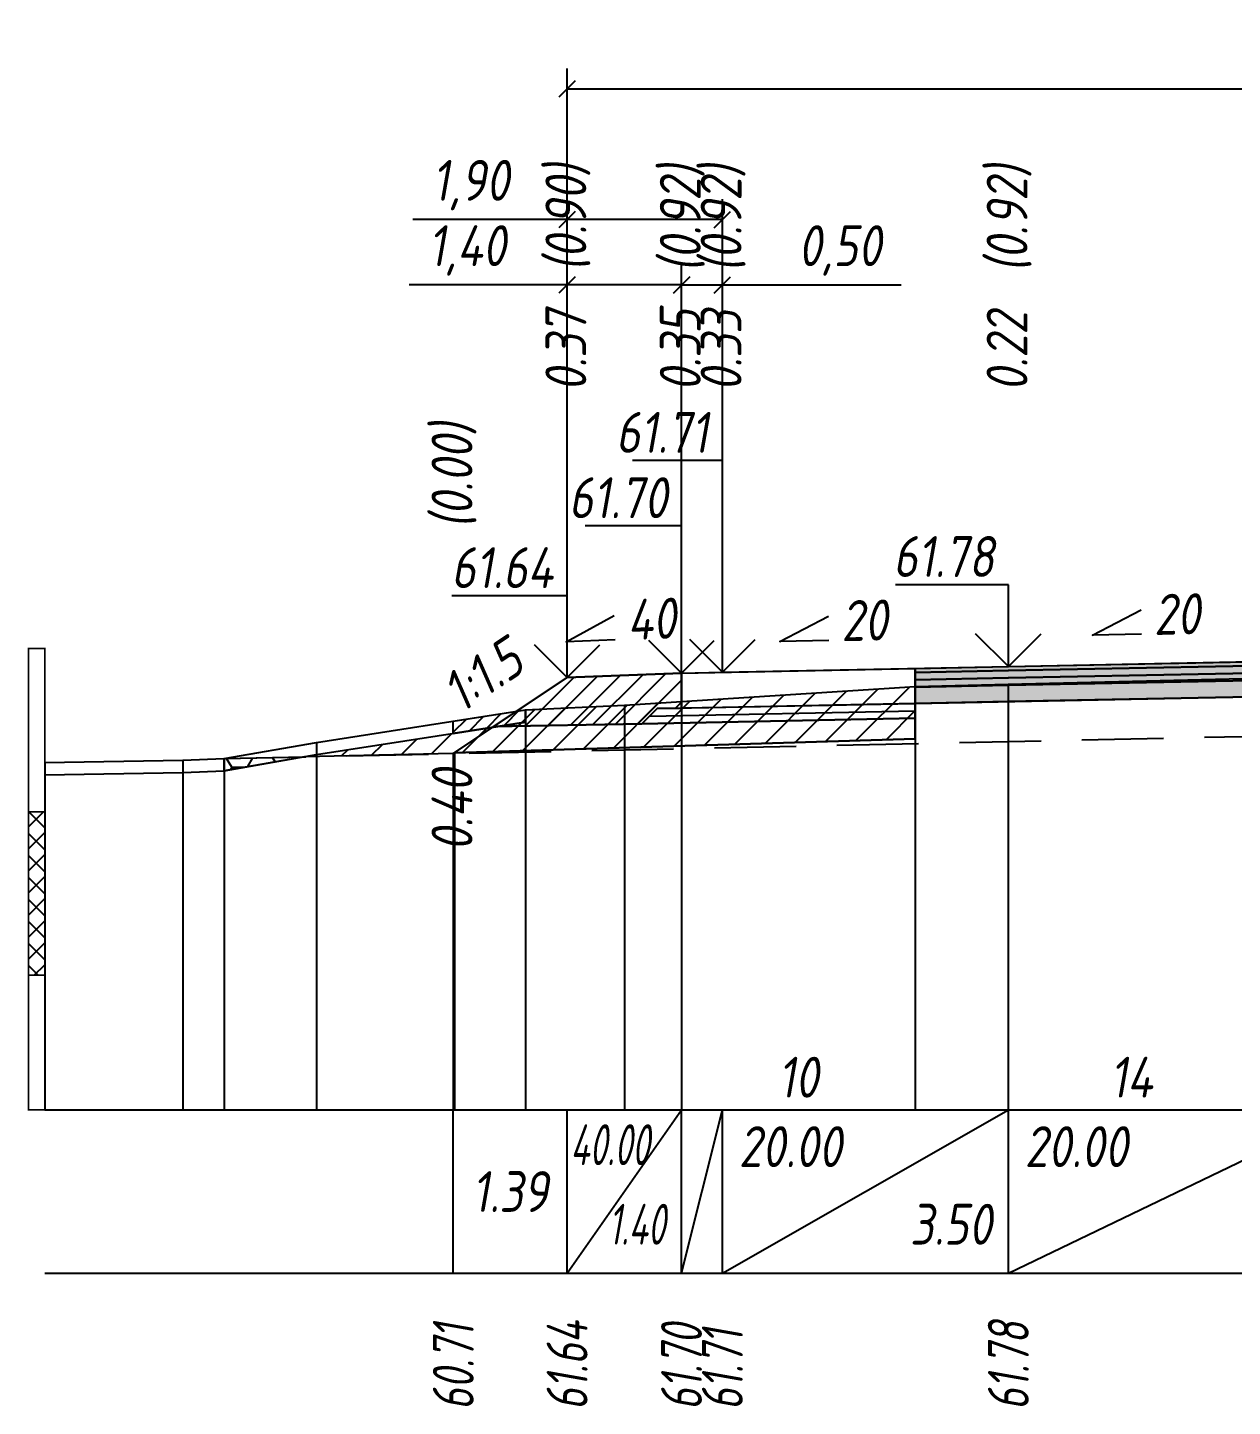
# Model space of a CAD drawing. Extents: x -717 to 1451, y -133302 to 233.
# Drawn here: x 78.9 to 152.7, y -50019.2 to -49934.8 of the extents above; entities that cross this region are included whole.
import ezdxf
from ezdxf.enums import TextEntityAlignment as Align

# ---------------------------------------------------------------- set-up
doc = ezdxf.new("R2010")
doc.units = 0
doc.linetypes.add('штриховая', pattern=[0.75, 0.5, -0.25])
for name, color, linetype in [('Интерполированный поперечник', 2, 'Continuous'), ('Код_514', 1, 'Continuous'), ('Контур_0', 7, 'Continuous'), ('Контур_2521', 7, 'Continuous'), ('Контур_2564', 7, 'Continuous'), ('Контур_2660', 7, 'Continuous'), ('Контур_2665', 7, 'Continuous'), ('Контур_400', 7, 'Continuous'), ('Контур_508', 7, 'Continuous'), ('Контур_512', 7, 'Continuous'), ('Контур_513', 7, 'Continuous'), ('Контур_818', 7, 'Continuous'), ('Красный поперечник', 1, 'Continuous'), ('Линейка абсолютных высот', 7, 'Continuous'), ('Объём_2501', 7, 'Continuous'), ('Объём_2564', 7, 'Continuous'), ('Объём_2650', 7, 'Continuous'), ('Объём_2660', 7, 'Continuous'), ('Объём_2661', 7, 'Continuous'), ('Объём_2665', 7, 'Continuous'), ('Объём_2666', 7, 'Continuous'), ('Объём_2667', 7, 'Continuous'), ('Объём_2668', 7, 'Continuous'), ('Объём_2669', 7, 'Continuous'), ('Объём_2675', 7, 'Continuous'), ('Объём_2753', 7, 'Continuous'), ('Откосы', 7, 'Continuous'), ('Отметки покрытия', 7, 'Continuous'), ('Рабочие отметки', 7, 'Continuous'), ('Рабочие отметки доп.', 7, 'Continuous'), ('Слои выравнивания', 7, 'Continuous'), ('Таблица', 7, 'Continuous'), ('Уклоны проезжей части', 7, 'Continuous'), ('Черный поперечник', 3, 'Continuous')]:
    doc.layers.add(name, color=color, linetype=linetype)
for name, color, linetype, true_color in [('Контур_2540', 2, 'Continuous', 0xffff00), ('Контур_2560', 2, 'Continuous', 0xffff00), ('Контур_2561', 7, 'Continuous', 0xff8040), ('Контур_2562', 3, 'Continuous', 0x00ff00), ('Контур_2563', 7, 'Continuous', 0xff8000), ('Контур_2570', 7, 'Continuous', 0x80ff00), ('Контур_2725', 7, 'Continuous', 0x323232), ('Контур_2736', 4, 'Continuous', 0x00ffff), ('Контур_2737', 4, 'Continuous', 0x00ffff), ('Контур_2738', 4, 'Continuous', 0x00ffff), ('Контур_2739', 4, 'Continuous', 0x00ffff), ('Контур_2741', 4, 'Continuous', 0x00ffff), ('Контур_2742', 4, 'Continuous', 0x00ffff), ('Контур_2743', 4, 'Continuous', 0x00ffff), ('Контур_2744', 7, 'Continuous', 0xa4ffff), ('Контур_2745', 7, 'Continuous', 0xa4ffff), ('Контур_2747', 4, 'Continuous', 0x00ffff), ('Контур_2748', 4, 'Continuous', 0x00ffff), ('Контур_2749', 4, 'Continuous', 0x00ffff), ('Контур_2750', 4, 'Continuous', 0x00ffff), ('Контур_2751', 4, 'Continuous', 0x00ffff), ('Контур_2752', 4, 'Continuous', 0x00ffff), ('Контур_2760', 7, 'Continuous', 0x323232), ('Контур_2761', 7, 'Continuous', 0x323232), ('Контур_2762', 7, 'Continuous', 0x323232), ('Контур_2763', 7, 'Continuous', 0x323232), ('Контур_402', 7, 'Continuous', 0xff6464), ('Контур_703', 4, 'Continuous', 0x00ffff), ('Контур_705', 4, 'Continuous', 0x00ffff), ('Контур_707', 4, 'Continuous', 0x00ffff), ('Контур_720', 131, 'Continuous', 0xaaffff), ('Объём_2500', 7, 'Continuous', 0xc0c0c0), ('Объём_2520', 7, 'Continuous', 0x80ffff), ('Объём_2540', 2, 'Continuous', 0xffff00), ('Объём_2560', 2, 'Continuous', 0xffff00), ('Объём_2561', 7, 'Continuous', 0xff8040), ('Объём_2562', 3, 'Continuous', 0x00ff00), ('Объём_2563', 7, 'Continuous', 0xff8000), ('Объём_2570', 7, 'Continuous', 0x80ff00), ('Объём_2600', 7, 'Continuous', 0x808000), ('Объём_2746', 2, 'Continuous', 0xffff00)]:
    doc.layers.add(name, color=color, linetype=linetype, true_color=true_color)
doc.styles.get("Standard").update_dxf_attribs({"font": 'txt', "height": 2.5})
doc.styles.add('М', font='romand.shx', dxfattribs={"width": 0.8, "oblique": 10, "height": 2.5})
doc.dimstyles.new('ISO-25', dxfattribs={"dimtxt": 2.5, "dimasz": 2.5, "dimexe": 1.25, "dimexo": 0.625, "dimtad": 1, "dimtxsty": 'Standard', "dimcen": 2.5, "dimadec": 0, "dimazin": 0, "dimtfac": 1, "dimtmove": 0, "dimatfit": 3, "dimfxl": 1, "dimarcsym": 0})

# ---------------------------------------------------------------- blocks, each defined once
blk = doc.blocks.new('_Oblique')
at = {"color": 0, "linetype": 'ByBlock', "lineweight": -2}
blk.add_line((-0.5, -0.5), (0.5, 0.5), dxfattribs=at)
blk = doc.blocks.new('*D1187')
at = {"color": 0, "lineweight": -2, "transparency": 16777216}
for p, q in [((111.967, -49973.982), (111.967, -49949.262)), ((118.967, -49973.702), (118.967, -49949.262)), ((111.967, -49950.512), (102.307, -49950.512)), ((118.967, -49950.512), (111.967, -49950.512))]:
    blk.add_line(p, q, dxfattribs=at)
at = {"layer": 'Defpoints', "color": 0, "transparency": 16777216}
for p in [(118.967, -49950.512), (111.967, -49974.607), (118.967, -49974.327)]:
    blk.add_point(p, dxfattribs=at)
at = {"color": 0, "lineweight": -2, "transparency": 16777216, "rotation": 180}
blk.add_blockref('_Oblique', (111.967, -49950.512), dxfattribs=at)
at = {"color": 0, "lineweight": -2, "transparency": 16777216}
blk.add_blockref('_Oblique', (118.967, -49950.512), dxfattribs=at)
at = {"color": 0, "transparency": 16777216, "insert": (105.848, -49948.399), "char_height": 2.5, "width": 8.75, "attachment_point": 5, "style": 'М'}
blk.add_mtext('1,40', dxfattribs=at)
blk = doc.blocks.new('*D1189')
at = {"color": 0, "lineweight": -2, "transparency": 16777216}
for p, q in [((118.967, -49973.702), (118.967, -49949.262)), ((121.467, -49973.652), (121.467, -49949.262)), ((118.967, -49950.512), (121.467, -49950.512)), ((121.467, -49950.512), (132.418, -49950.512))]:
    blk.add_line(p, q, dxfattribs=at)
at = {"layer": 'Defpoints', "color": 0, "transparency": 16777216}
for p in [(121.467, -49950.512), (118.967, -49974.327), (121.467, -49974.277)]:
    blk.add_point(p, dxfattribs=at)
at = {"color": 0, "lineweight": -2, "transparency": 16777216, "rotation": 180}
blk.add_blockref('_Oblique', (118.967, -49950.512), dxfattribs=at)
at = {"color": 0, "lineweight": -2, "transparency": 16777216}
blk.add_blockref('_Oblique', (121.467, -49950.512), dxfattribs=at)
at = {"color": 0, "transparency": 16777216, "insert": (128.656, -49948.399), "char_height": 2.5, "width": 9.16667, "attachment_point": 5, "style": 'М'}
blk.add_mtext('0,50', dxfattribs=at)
blk = doc.blocks.new('*D1192')
at = {"color": 0, "lineweight": -2, "transparency": 16777216}
for p, q in [((111.967, -49973.982), (111.967, -49945.262)), ((121.467, -49973.652), (121.467, -49945.262)), ((111.967, -49946.512), (102.53, -49946.512)), ((121.467, -49946.512), (111.967, -49946.512))]:
    blk.add_line(p, q, dxfattribs=at)
at = {"layer": 'Defpoints', "color": 0, "transparency": 16777216}
for p in [(121.467, -49946.512), (111.967, -49974.607), (121.467, -49974.277)]:
    blk.add_point(p, dxfattribs=at)
at = {"color": 0, "lineweight": -2, "transparency": 16777216, "rotation": 180}
blk.add_blockref('_Oblique', (111.967, -49946.512), dxfattribs=at)
at = {"color": 0, "lineweight": -2, "transparency": 16777216}
blk.add_blockref('_Oblique', (121.467, -49946.512), dxfattribs=at)
at = {"color": 0, "transparency": 16777216, "insert": (106.07, -49944.399), "char_height": 2.5, "width": 8.75, "attachment_point": 5, "style": 'М'}
blk.add_mtext('1,90', dxfattribs=at)
blk = doc.blocks.new('*D1193')
at = {"color": 0, "lineweight": -2, "transparency": 16777216}
for p, q in [((111.967, -49973.982), (111.967, -49937.262)), ((207.467, -49973.982), (207.467, -49937.262)), ((111.967, -49938.512), (207.467, -49938.512))]:
    blk.add_line(p, q, dxfattribs=at)
at = {"layer": 'Defpoints', "color": 0, "transparency": 16777216}
for p in [(207.467, -49938.512), (111.967, -49974.607), (207.467, -49974.607)]:
    blk.add_point(p, dxfattribs=at)
at = {"color": 0, "lineweight": -2, "transparency": 16777216, "rotation": 180}
blk.add_blockref('_Oblique', (111.967, -49938.512), dxfattribs=at)
at = {"color": 0, "lineweight": -2, "transparency": 16777216}
blk.add_blockref('_Oblique', (207.467, -49938.512), dxfattribs=at)
at = {"color": 0, "transparency": 16777216, "insert": (159.717, -49936.399), "char_height": 2.5, "width": 10.41667, "attachment_point": 5, "style": 'М'}
blk.add_mtext('19,10', dxfattribs=at)

msp = doc.modelspace()

# ---------------------------------------------------------------- hatches: boundary and pattern name
at = {"layer": 'Линейка абсолютных высот'}
h = msp.add_hatch(dxfattribs=at)
h.set_pattern_fill('ANSI37', scale=0.3, style=0)
h.set_pattern_definition([(45.0000013, (0, 0), (-0.67351924, 0.673519211), []), (135.0000003, (0, 0), (-0.673519222, -0.67351923), [])])
h.paths.add_polyline_path([(80, -49992.757), (80, -49982.757), (79, -49982.757), (79, -49992.757)])
at = {"layer": 'Объём_2563'}
h = msp.add_hatch(dxfattribs=at)
h.set_pattern_fill('ANSI31', color=256, scale=0.3)
h.paths.add_polyline_path([(111.967, -49974.544), (118.967, -49974.264), (118.967, -49976.414), (117.467, -49976.444), (116.548, -49977.363), (107.467, -49977.544)])
at = {"layer": 'Объём_2570'}
h = msp.add_hatch(dxfattribs=at)
h.set_pattern_fill('ANSI31', color=256, scale=0.2)
h.paths.add_polyline_path([(105, -49977.955), (105, -49977.205), (109.423, -49976.517), (109.423, -49977.267)])
at = {"layer": 'Объём_2600'}
h = msp.add_hatch(dxfattribs=at)
h.set_pattern_fill('ANSI31', color=6, scale=0.4)
h.paths.add_polyline_path([(115.477, -49976.233), (133.266, -49975.08), (133.266, -49978.293), (105.075, -49979.138), (105, -49979.189), (95.896, -49979.385), (96.637, -49979.256), (109.423, -49977.267), (109.423, -49976.517)])
h = msp.add_hatch(dxfattribs=at)
h.set_pattern_fill('HONEY', color=5, scale=0.3)
h.paths.add_polyline_path([(90.985, -49980.241), (90.985, -49979.491), (95.896, -49979.385)])
at = {"layer": 'Слои выравнивания'}
for color, points in [(2, [(133.266, -49973.978), (138.949, -49973.865), (138.967, -49973.864), (155.856, -49973.526), (159.242, -49973.459), (159.717, -49973.449), (159.717, -49973.699), (159.242, -49973.709), (155.856, -49973.776), (138.967, -49974.114), (138.949, -49974.115), (133.266, -49974.228)]), (3, [(133.266, -49974.228), (138.949, -49974.115), (138.967, -49974.114), (155.856, -49973.776), (159.242, -49973.709), (159.717, -49973.699), (159.717, -49974.149), (159.242, -49974.159), (155.856, -49974.226), (138.967, -49974.564), (138.949, -49974.565), (133.266, -49974.678)]), (4, [(133.266, -49974.678), (138.949, -49974.565), (138.967, -49974.564), (155.856, -49974.226), (159.242, -49974.159), (159.717, -49974.149), (159.717, -49974.599), (159.242, -49974.609), (155.856, -49974.676), (138.967, -49975.014), (138.949, -49975.015), (133.266, -49975.128)]), (5, [(133.266, -49975.128), (138.949, -49975.015), (138.967, -49975.014), (155.856, -49974.676), (159.242, -49974.609), (159.717, -49974.599), (159.717, -49975.599), (159.242, -49975.609), (155.856, -49975.676), (138.967, -49976.014), (138.949, -49976.015), (133.266, -49976.128)])]:
    msp.add_hatch(color=color, dxfattribs=at).paths.add_polyline_path(points)

# ---------------------------------------------------------------- linework, layer by layer
at = {"layer": 'Интерполированный поперечник', "linetype": 'штриховая', "ltscale": 10, "flags": 128}
msp.add_lwpolyline([(90.985, -49979.491), (209.376, -49976.94)], dxfattribs=at)
at = {"layer": 'Код_514'}
for p, q in [((105, -50011), (105, -50001)), ((111.967, -50011), (111.967, -50001)), ((111.967, -50011), (118.967, -50001)), ((118.967, -50011), (118.967, -50001)), ((118.967, -50011), (121.467, -50001)), ((121.467, -50011), (121.467, -50001)), ((121.467, -50011), (138.967, -50001)), ((138.967, -50011), (138.967, -50001)), ((138.967, -50011), (159.717, -50001))]:
    msp.add_line(p, q, dxfattribs=at)
at = {"layer": 'Контур_0', "flags": 128}
for points in [[(121.467, -49976.364), (118.967, -49976.414), (118.967, -49974.264), (133.266, -49973.978), (133.266, -49976.128), (121.467, -49976.364), (121.467, -49976.364)], [(111.967, -49974.544), (105, -49979.189), (105, -49979.189), (105, -49979.189), (105, -49979.189), (105, -49979.189), (105, -49979.189), (105, -49979.189), (105, -49979.189), (105, -49979.189), (105, -49979.189), (105, -49979.189), (105, -49979.189), (105, -49979.189), (105, -49979.189), (105, -49979.189)], [(111.967, -49974.544), (105, -49979.189), (105, -49979.189), (105, -49979.189), (105, -49979.189), (105, -49979.189), (105, -49979.189), (105, -49979.189), (105, -49979.189), (105, -49979.189), (105, -49979.189), (105, -49979.189), (105, -49979.189), (105, -49979.189), (105, -49979.189), (105, -49979.189), (105, -49979.189), (105, -49979.189), (105, -49979.189), (105, -49979.189), (105, -49979.189), (105, -49979.189), (105, -49979.189), (105, -49979.189), (105, -49979.189), (105, -49979.189), (105, -49979.189), (105, -49979.189), (105, -49979.189), (105, -49979.189)], [(107.467, -49977.544), (116.548, -49977.363), (117.467, -49976.444), (118.967, -49976.414)], [(117.467, -49976.444), (133.266, -49976.128), (133.266, -49977.028), (116.548, -49977.363), (117.467, -49976.444), (117.467, -49976.444)]]:
    msp.add_lwpolyline(points, dxfattribs=at)
at = {"layer": 'Контур_2521', "color": 250, "flags": 128}
msp.add_lwpolyline([(117.008, -49976.903), (133.266, -49976.578)], dxfattribs=at)
at = {"layer": 'Контур_2540', "flags": 128}
msp.add_lwpolyline([(116.548, -49977.363), (133.266, -49977.028), (133.266, -49978.293), (105.075, -49979.138), (107.467, -49977.544), (116.548, -49977.363), (116.548, -49977.363)], dxfattribs=at)
at = {"layer": 'Контур_2560', "flags": 128}
msp.add_lwpolyline([(111.967, -49974.544), (111.967, -49974.544), (111.967, -49974.544), (118.967, -49974.264)], dxfattribs=at)
at = {"layer": 'Контур_2561', "flags": 128}
msp.add_lwpolyline([(118.967, -49974.264), (118.967, -49974.264), (111.967, -49974.544), (111.967, -49974.544), (118.967, -49974.264)], dxfattribs=at)
at = {"layer": 'Контур_2562', "flags": 128}
msp.add_lwpolyline([(111.967, -49974.544), (111.967, -49974.544), (111.967, -49974.544), (111.967, -49974.544), (111.967, -49974.544)], dxfattribs=at)
at = {"layer": 'Контур_2563', "flags": 128}
msp.add_lwpolyline([(111.967, -49974.544), (118.967, -49974.264), (118.967, -49976.414), (117.467, -49976.444), (116.548, -49977.363), (107.467, -49977.544), (111.967, -49974.544), (111.967, -49974.544)], dxfattribs=at)
at = {"layer": 'Контур_2564', "flags": 128}
msp.add_lwpolyline([(111.967, -49974.544), (118.967, -49974.264)], dxfattribs=at)
at = {"layer": 'Контур_2570', "flags": 128}
msp.add_lwpolyline([(80, -49980.499), (88.444, -49980.354), (90.985, -49980.241), (90.985, -49980.241), (96.637, -49979.256), (109.423, -49977.267), (109.423, -49976.517), (115.477, -49976.233), (133.266, -49975.08), (138.949, -49974.947), (155.856, -49974.546), (159.717, -49974.618), (172.896, -49974.862), (178.5, -49974.947), (184.09, -49975.26), (201.775, -49976.008), (201.775, -49976.758), (206.458, -49977.244), (209.376, -49977.69), (209.376, -49977.69), (222.11, -49976.754), (226.793, -49976.427), (252.008, -49975.404), (252.157, -49975.402)], dxfattribs=at)
at = {"layer": 'Контур_2660', "flags": 128}
msp.add_lwpolyline([(105.075, -49979.138), (133.266, -49978.293)], dxfattribs=at)
at = {"layer": 'Контур_2665', "flags": 128}
msp.add_lwpolyline([(111.967, -49974.544), (111.967, -49974.544)], dxfattribs=at)
at = {"layer": 'Контур_2725', "flags": 128}
msp.add_lwpolyline([(133.266, -49976.128), (138.949, -49976.015), (138.967, -49976.014), (155.856, -49975.676), (159.242, -49975.609), (159.717, -49975.599), (172.367, -49975.852), (172.896, -49975.863), (178.5, -49975.975)], dxfattribs=at)
at = {"layer": 'Контур_2736', "flags": 128}
msp.add_lwpolyline([(111.967, -49974.544), (105, -49979.189)], dxfattribs=at)
at = {"layer": 'Контур_2737', "flags": 128}
msp.add_lwpolyline([(105, -49979.189), (105, -49979.189)], dxfattribs=at)
at = {"layer": 'Контур_2738', "flags": 128}
msp.add_lwpolyline([(105, -49979.189), (105, -49979.189)], dxfattribs=at)
at = {"layer": 'Контур_2739', "flags": 128}
msp.add_lwpolyline([(105, -49979.189), (105, -49979.189)], dxfattribs=at)
at = {"layer": 'Контур_2741', "flags": 128}
msp.add_lwpolyline([(105, -49979.189), (105, -49979.189)], dxfattribs=at)
at = {"layer": 'Контур_2742', "flags": 128}
msp.add_lwpolyline([(105, -49979.189), (105, -49979.189)], dxfattribs=at)
at = {"layer": 'Контур_2743', "flags": 128}
msp.add_lwpolyline([(105, -49979.189), (105, -49979.189)], dxfattribs=at)
at = {"layer": 'Контур_2744', "flags": 128}
msp.add_lwpolyline([(105, -49979.189), (105, -49979.189)], dxfattribs=at)
msp.add_lwpolyline([(105, -49979.189), (105, -49979.189)], dxfattribs=at)
msp.add_lwpolyline([(105, -49979.189), (105, -49979.189)], dxfattribs=at)
msp.add_lwpolyline([(105, -49979.189), (105, -49979.189)], dxfattribs=at)
msp.add_lwpolyline([(105, -49979.189), (105, -49979.189)], dxfattribs=at)
msp.add_lwpolyline([(105, -49979.189), (105, -49979.189)], dxfattribs=at)
at = {"layer": 'Контур_2745', "flags": 128}
msp.add_lwpolyline([(105, -49979.189), (105, -49979.189)], dxfattribs=at)
msp.add_lwpolyline([(105, -49979.189), (105, -49979.189)], dxfattribs=at)
msp.add_lwpolyline([(105, -49979.189), (105, -49979.189)], dxfattribs=at)
msp.add_lwpolyline([(105, -49979.189), (105, -49979.189)], dxfattribs=at)
msp.add_lwpolyline([(105, -49979.189), (105, -49979.189)], dxfattribs=at)
msp.add_lwpolyline([(105, -49979.189), (105, -49979.189)], dxfattribs=at)
at = {"layer": 'Контур_2747', "flags": 128}
msp.add_lwpolyline([(105, -49979.189), (105, -49979.189)], dxfattribs=at)
at = {"layer": 'Контур_2748', "flags": 128}
msp.add_lwpolyline([(105, -49979.189), (105, -49979.189)], dxfattribs=at)
at = {"layer": 'Контур_2749', "flags": 128}
msp.add_lwpolyline([(105, -49979.189), (105, -49979.189)], dxfattribs=at)
at = {"layer": 'Контур_2750', "flags": 128}
msp.add_lwpolyline([(105, -49979.189), (105, -49979.189)], dxfattribs=at)
at = {"layer": 'Контур_2751', "flags": 128}
msp.add_lwpolyline([(105, -49979.189), (105, -49979.189)], dxfattribs=at)
at = {"layer": 'Контур_2752', "flags": 128}
msp.add_lwpolyline([(105, -49979.189), (105, -49979.189)], dxfattribs=at)
at = {"layer": 'Контур_2760', "flags": 128}
msp.add_lwpolyline([(133.266, -49973.978), (138.949, -49973.865), (138.967, -49973.864), (155.856, -49973.526), (159.242, -49973.459), (159.717, -49973.449), (172.367, -49973.702), (172.896, -49973.713), (178.5, -49973.825)], dxfattribs=at)
at = {"layer": 'Контур_2761', "flags": 128}
msp.add_lwpolyline([(133.266, -49974.228), (138.949, -49974.115), (138.967, -49974.114), (155.856, -49973.776), (159.242, -49973.709), (159.717, -49973.699), (172.367, -49973.952), (172.896, -49973.963), (178.5, -49974.075)], dxfattribs=at)
at = {"layer": 'Контур_2762', "flags": 128}
msp.add_lwpolyline([(133.266, -49974.678), (138.949, -49974.565), (138.967, -49974.564), (155.856, -49974.226), (159.242, -49974.159), (159.717, -49974.149), (172.367, -49974.402), (172.896, -49974.413), (178.5, -49974.525)], dxfattribs=at)
at = {"layer": 'Контур_2763', "flags": 128}
msp.add_lwpolyline([(133.266, -49975.128), (138.949, -49975.015), (138.967, -49975.014), (155.856, -49974.676), (159.242, -49974.609), (159.717, -49974.599), (172.367, -49974.852), (172.896, -49974.863), (178.5, -49974.975)], dxfattribs=at)
at = {"layer": 'Контур_400', "flags": 128}
msp.add_lwpolyline([(118.967, -49974.264), (121.467, -49974.214), (121.467, -49974.214), (121.467, -49974.214), (121.467, -49974.214), (121.467, -49974.214), (121.467, -49974.214), (138.967, -49973.864), (159.717, -49973.449)], dxfattribs=at)
at = {"layer": 'Контур_402', "flags": 128}
msp.add_lwpolyline([(105.075, -49979.138), (133.266, -49978.293), (133.266, -49976.128), (159.717, -49975.599), (178.5, -49975.975), (178.5, -49978.063), (214.358, -49979.138)], dxfattribs=at)
at = {"layer": 'Контур_508', "flags": 128}
msp.add_lwpolyline([(105, -49979.189), (105.075, -49979.138), (133.266, -49978.293), (133.266, -49976.128), (159.717, -49975.599), (178.5, -49975.975), (178.5, -49978.063), (214.358, -49979.138), (217.15, -49981), (219.15, -49981), (227.157, -49975.662)], dxfattribs=at)
at = {"layer": 'Контур_512', "flags": 128}
msp.add_lwpolyline([(105, -49979.189), (105.075, -49979.138), (133.266, -49978.293)], dxfattribs=at)
at = {"layer": 'Контур_513', "flags": 128}
msp.add_lwpolyline([(105, -49979.189), (105.075, -49979.138), (133.266, -49978.293), (133.266, -49976.128), (159.717, -49975.599), (178.5, -49975.975), (178.5, -49978.063), (214.358, -49979.138), (217.15, -49981), (219.15, -49981), (227.157, -49975.662)], dxfattribs=at)
at = {"layer": 'Контур_703', "flags": 128}
for points in [[(111.967, -49974.544), (105, -49979.189)], [(105, -49979.189), (105, -49979.189)]]:
    msp.add_lwpolyline(points, dxfattribs=at)
at = {"layer": 'Контур_705', "flags": 128}
msp.add_lwpolyline([(105, -49979.189), (105, -49979.189)], dxfattribs=at)
at = {"layer": 'Контур_707', "flags": 128}
msp.add_lwpolyline([(105, -49979.189), (105, -49979.189)], dxfattribs=at)
at = {"layer": 'Контур_720', "flags": 128}
msp.add_lwpolyline([(105, -49979.189), (105, -49979.189)], dxfattribs=at)
at = {"layer": 'Контур_818', "flags": 128}
msp.add_lwpolyline([(105, -49977.955), (109.423, -49977.267), (109.423, -49976.517), (115.477, -49976.233), (133.266, -49975.08), (138.949, -49974.947), (155.856, -49974.546), (159.717, -49974.618), (172.896, -49974.862), (178.5, -49974.947), (184.09, -49975.26), (201.775, -49976.008), (201.775, -49976.758), (206.458, -49977.244), (209.376, -49977.69), (209.376, -49977.69), (222.11, -49976.754), (226.793, -49976.427), (227.157, -49976.412)], dxfattribs=at)
at = {"layer": 'Красный поперечник'}
for p, q in [((121.467, -49974.214), (138.967, -49973.864)), ((138.967, -49973.864), (159.717, -49973.449)), ((105, -49979.189), (111.967, -49974.544)), ((111.967, -49974.544), (118.967, -49974.264)), ((118.967, -49974.264), (121.467, -49974.214)), ((133.266, -49978.293), (133.266, -50001)), ((105, -49979.189), (105, -50001)), ((105.075, -49979.138), (105.075, -50001))]:
    msp.add_line(p, q, dxfattribs=at)
at = {"layer": 'Линейка абсолютных высот', "color": 7, "const_width": 0.1, "flags": 128}
for points in [[(80, -49982.757), (80, -49972.757), (79, -49972.757), (79, -49982.757), (80, -49982.757)], [(80, -49992.757), (80, -49982.757), (79, -49982.757), (79, -49992.757), (80, -49992.757)], [(80, -50001), (80, -49992.757), (79, -49992.757), (79, -50001), (80, -50001)]]:
    msp.add_lwpolyline(points, dxfattribs=at)
at = {"layer": 'Объём_2500', "flags": 128}
msp.add_lwpolyline([(121.467, -49976.364), (118.967, -49976.414), (118.967, -49974.264), (133.266, -49973.978), (133.266, -49976.128), (121.467, -49976.364), (121.467, -49976.364)], dxfattribs=at)
at = {"layer": 'Объём_2501', "flags": 128}
msp.add_lwpolyline([(118.967, -49974.264), (121.467, -49974.214), (121.467, -49974.214), (121.467, -49974.214), (121.467, -49974.214), (121.467, -49974.214), (121.467, -49974.214), (138.967, -49973.864), (159.717, -49973.449)], dxfattribs=at)
at = {"layer": 'Объём_2520', "color": 250, "flags": 128}
msp.add_lwpolyline([(117.467, -49976.444), (133.266, -49976.128), (133.266, -49977.028), (116.548, -49977.363), (117.467, -49976.444), (117.467, -49976.444)], dxfattribs=at)
at = {"layer": 'Объём_2540', "flags": 128}
msp.add_lwpolyline([(116.548, -49977.363), (133.266, -49977.028), (133.266, -49978.293), (105.075, -49979.138), (107.467, -49977.544), (116.548, -49977.363), (116.548, -49977.363)], dxfattribs=at)
at = {"layer": 'Объём_2560', "flags": 128}
msp.add_lwpolyline([(111.967, -49974.544), (111.967, -49974.544), (111.967, -49974.544), (118.967, -49974.264)], dxfattribs=at)
at = {"layer": 'Объём_2561', "flags": 128}
msp.add_lwpolyline([(118.967, -49974.264), (118.967, -49974.264), (111.967, -49974.544), (111.967, -49974.544), (118.967, -49974.264)], dxfattribs=at)
at = {"layer": 'Объём_2562', "flags": 128}
msp.add_lwpolyline([(111.967, -49974.544), (111.967, -49974.544), (111.967, -49974.544), (111.967, -49974.544), (111.967, -49974.544)], dxfattribs=at)
at = {"layer": 'Объём_2563', "color": 250, "flags": 128}
msp.add_lwpolyline([(111.967, -49974.544), (118.967, -49974.264), (118.967, -49976.414), (117.467, -49976.444), (116.548, -49977.363), (107.467, -49977.544), (111.967, -49974.544), (111.967, -49974.544)], dxfattribs=at)
at = {"layer": 'Объём_2564', "flags": 128}
msp.add_lwpolyline([(111.967, -49974.544), (118.967, -49974.264)], dxfattribs=at)
at = {"layer": 'Объём_2570', "flags": 128}
msp.add_lwpolyline([(105, -49977.955), (105, -49977.205), (109.423, -49976.517), (109.423, -49977.267), (105, -49977.955), (105, -49977.955)], dxfattribs=at)
at = {"layer": 'Объём_2600', "color": 5, "flags": 128}
msp.add_lwpolyline([(90.985, -49980.241), (90.985, -49979.491), (95.896, -49979.385), (90.985, -49980.241), (90.985, -49980.241)], dxfattribs=at)
at = {"layer": 'Объём_2650', "color": 6, "flags": 128}
msp.add_lwpolyline([(115.477, -49976.233), (133.266, -49975.08), (133.266, -49978.293), (105.075, -49979.138), (105, -49979.189), (95.896, -49979.385), (96.637, -49979.256), (109.423, -49977.267), (109.423, -49976.517), (115.477, -49976.233), (115.477, -49976.233)], dxfattribs=at)
at = {"layer": 'Объём_2660', "flags": 128}
msp.add_lwpolyline([(105.075, -49979.138), (133.266, -49978.293)], dxfattribs=at)
at = {"layer": 'Объём_2661', "flags": 128}
msp.add_lwpolyline([(111.967, -49974.544), (105, -49979.189)], dxfattribs=at)
at = {"layer": 'Объём_2665', "flags": 128}
msp.add_lwpolyline([(111.967, -49974.544), (111.967, -49974.544)], dxfattribs=at)
at = {"layer": 'Объём_2666', "flags": 128}
msp.add_lwpolyline([(111.967, -49974.544), (105, -49979.189)], dxfattribs=at)
at = {"layer": 'Объём_2667', "flags": 128}
msp.add_lwpolyline([(105, -49979.189), (105, -49979.189)], dxfattribs=at)
msp.add_lwpolyline([(105, -49979.189), (105, -49979.189)], dxfattribs=at)
at = {"layer": 'Объём_2668', "flags": 128}
msp.add_lwpolyline([(105, -49979.189), (105, -49979.189)], dxfattribs=at)
msp.add_lwpolyline([(105, -49979.189), (105, -49979.189)], dxfattribs=at)
at = {"layer": 'Объём_2669', "flags": 128}
msp.add_lwpolyline([(105, -49979.189), (105, -49979.189)], dxfattribs=at)
msp.add_lwpolyline([(105, -49979.189), (105, -49979.189)], dxfattribs=at)
at = {"layer": 'Объём_2675', "flags": 128}
msp.add_lwpolyline([(105, -49979.189), (105, -49979.189)], dxfattribs=at)
msp.add_lwpolyline([(105, -49979.189), (105, -49979.189)], dxfattribs=at)
msp.add_lwpolyline([(105, -49979.189), (105, -49979.189)], dxfattribs=at)
msp.add_lwpolyline([(105, -49979.189), (105, -49979.189)], dxfattribs=at)
msp.add_lwpolyline([(105, -49979.189), (105, -49979.189)], dxfattribs=at)
msp.add_lwpolyline([(105, -49979.189), (105, -49979.189)], dxfattribs=at)
msp.add_lwpolyline([(105, -49979.189), (105, -49979.189)], dxfattribs=at)
msp.add_lwpolyline([(105, -49979.189), (105, -49979.189)], dxfattribs=at)
msp.add_lwpolyline([(105, -49979.189), (105, -49979.189)], dxfattribs=at)
msp.add_lwpolyline([(105, -49979.189), (105, -49979.189)], dxfattribs=at)
msp.add_lwpolyline([(105, -49979.189), (105, -49979.189)], dxfattribs=at)
msp.add_lwpolyline([(105, -49979.189), (105, -49979.189)], dxfattribs=at)
at = {"layer": 'Объём_2746', "flags": 128}
msp.add_lwpolyline([(109.423, -49977.267), (109.423, -49976.517), (115.477, -49976.233), (133.266, -49975.08), (133.266, -49978.293), (105.075, -49979.138), (107.414, -49977.579), (109.423, -49977.267), (109.423, -49977.267)], dxfattribs=at)
at = {"layer": 'Объём_2753', "flags": 128}
msp.add_lwpolyline([(133.266, -49973.978), (133.266, -49973.978)], dxfattribs=at)
at = {"layer": 'Откосы', "color": 1, "flags": 128}
for points in [[(114.909, -49972.234), (111.911, -49972.354), (114.849, -49970.736)], [(127.991, -49972.272), (124.991, -49972.332), (127.961, -49970.773)], [(147.116, -49971.89), (144.116, -49971.95), (147.086, -49970.39)]]:
    msp.add_lwpolyline(points, dxfattribs=at)
at = {"layer": 'Отметки покрытия', "color": 1}
for p, q in [((121.467, -49961.264), (115.967, -49961.264)), ((121.467, -49974.214), (121.467, -49961.264)), ((118.967, -49965.264), (113.067, -49965.264)), ((118.967, -49974.264), (118.967, -49965.264)), ((138.967, -49968.864), (132.067, -49968.864)), ((138.967, -49973.864), (138.967, -49968.864)), ((111.967, -49969.544), (104.917, -49969.544)), ((111.967, -49974.544), (111.967, -49969.544)), ((118.967, -49974.264), (116.967, -49972.264)), ((118.967, -49974.264), (120.967, -49972.264)), ((121.467, -49974.214), (119.467, -49972.214)), ((121.467, -49974.214), (123.467, -49972.214)), ((138.967, -49973.864), (136.967, -49971.864)), ((138.967, -49973.864), (140.967, -49971.864)), ((111.967, -49974.544), (109.967, -49972.544)), ((111.967, -49974.544), (113.967, -49972.544))]:
    msp.add_line(p, q, dxfattribs=at)
at = {"layer": 'Слои выравнивания'}
for p, q in [((133.266, -49973.978), (133.266, -50001)), ((118.967, -49974.264), (118.967, -50001))]:
    msp.add_line(p, q, dxfattribs=at)
at = {"layer": 'Слои выравнивания', "color": 2, "flags": 128}
msp.add_lwpolyline([(133.266, -49973.978), (138.949, -49973.865), (138.967, -49973.864), (155.856, -49973.526), (159.242, -49973.459), (159.717, -49973.449), (159.717, -49973.699), (159.242, -49973.709), (155.856, -49973.776), (138.967, -49974.114), (138.949, -49974.115), (133.266, -49974.228)], close=True, dxfattribs=at)
at = {"layer": 'Слои выравнивания', "color": 3, "flags": 128}
msp.add_lwpolyline([(133.266, -49974.228), (138.949, -49974.115), (138.967, -49974.114), (155.856, -49973.776), (159.242, -49973.709), (159.717, -49973.699), (159.717, -49974.149), (159.242, -49974.159), (155.856, -49974.226), (138.967, -49974.564), (138.949, -49974.565), (133.266, -49974.678)], close=True, dxfattribs=at)
at = {"layer": 'Слои выравнивания', "color": 4, "flags": 128}
msp.add_lwpolyline([(133.266, -49974.678), (138.949, -49974.565), (138.967, -49974.564), (155.856, -49974.226), (159.242, -49974.159), (159.717, -49974.149), (159.717, -49974.599), (159.242, -49974.609), (155.856, -49974.676), (138.967, -49975.014), (138.949, -49975.015), (133.266, -49975.128)], close=True, dxfattribs=at)
at = {"layer": 'Слои выравнивания', "color": 5, "flags": 128}
msp.add_lwpolyline([(133.266, -49975.128), (138.949, -49975.015), (138.967, -49975.014), (155.856, -49974.676), (159.242, -49974.609), (159.717, -49974.599), (159.717, -49975.599), (159.242, -49975.609), (155.856, -49975.676), (138.967, -49976.014), (138.949, -49976.015), (133.266, -49976.128)], close=True, dxfattribs=at)
at = {"layer": 'Таблица'}
for p, q in [((80, -50001), (252.157, -50001)), ((80, -50011), (252.157, -50011))]:
    msp.add_line(p, q, dxfattribs=at)
at = {"layer": 'Черный поперечник', "color": 7}
for p, q in [((138.949, -49974.947), (138.949, -50001)), ((133.266, -49975.08), (133.266, -50001)), ((109.423, -49976.517), (109.423, -50001)), ((115.477, -49976.233), (115.477, -50001)), ((96.637, -49978.506), (96.637, -50001)), ((80, -49979.749), (80, -50001)), ((88.444, -49979.604), (88.444, -50001)), ((90.985, -49979.491), (90.985, -50001))]:
    msp.add_line(p, q, dxfattribs=at)
at = {"layer": 'Черный поперечник', "flags": 128}
msp.add_lwpolyline([(80, -49979.749), (88.444, -49979.604), (90.985, -49979.491), (96.637, -49978.506), (109.423, -49976.517), (115.477, -49976.233), (133.266, -49975.08), (138.949, -49974.947), (155.856, -49974.546), (159.717, -49974.618), (172.896, -49974.862), (178.5, -49974.947), (184.09, -49975.26), (201.775, -49976.008), (206.458, -49976.494), (209.376, -49976.94), (222.11, -49976.004), (226.793, -49975.677), (252.008, -49974.654), (252.157, -49974.652)], dxfattribs=at)

# ---------------------------------------------------------------- texts
at = {"layer": 'Код_514', "style": 'М', "oblique": 10}
for s, width, p in [('40.00', 0.6, (112.154, -50001.884)), ('20.00', 0.8, (122.467, -50002)), ('20.00', 0.8, (139.967, -50002))]:
    msp.add_text(s, height=2.5, dxfattribs=dict(at, width=width)).set_placement(p, align=Align.TOP_LEFT)
at = {"layer": 'Код_514', "style": 'М', "oblique": 10, "width": 0.8}
msp.add_text('1.39', height=2.5, dxfattribs=at).set_placement((108.483, -50006), align=Align.MIDDLE_CENTER)
at = {"layer": 'Код_514', "style": 'М', "oblique": 10}
for s, width, p in [('1.40', 0.6, (117.967, -50010)), ('3.50', 0.8, (137.967, -50010))]:
    msp.add_text(s, height=2.5, dxfattribs=dict(at, width=width)).set_placement(p, align=Align.BOTTOM_RIGHT)
at = {"layer": 'Код_514', "style": 'М', "oblique": 10, "width": 0.7}
for s, p in [('61.64', (111.967, -50019.382)), ('61.78', (138.967, -50019.382)), ('60.71', (105, -50019.382)), ('61.70', (118.967, -50019.382)), ('61.71', (121.467, -50019.382))]:
    msp.add_text(s, height=2.5, rotation=90, dxfattribs=at).set_placement(p, align=Align.MIDDLE_LEFT)
at = {"layer": 'Отметки покрытия', "color": 1, "style": 'М', "oblique": 10, "width": 0.8}
for s, p in [('61.71', (120.608, -49961.533)), ('61.70', (118.108, -49965.533)), ('61.64', (111.108, -49969.813)), ('61.78', (138.108, -49969.133))]:
    msp.add_text(s, height=2.5, dxfattribs=at).set_placement(p, align=Align.BOTTOM_RIGHT)
at = {"layer": 'Рабочие отметки', "color": 1, "style": 'М', "oblique": 10, "width": 0.8}
for s, p in [('0.37', (111.889, -49957.014)), ('0.35', (118.889, -49957.014)), ('0.33', (121.389, -49957.014)), ('0.22', (138.889, -49957.014))]:
    msp.add_text(s, height=2.5, rotation=90, dxfattribs=at).set_placement(p, align=Align.MIDDLE_LEFT)
msp.add_text('0.40', height=2.5, rotation=90, dxfattribs=at).set_placement((104.922, -49980.12), align=Align.MIDDLE_RIGHT)
at = {"layer": 'Рабочие отметки доп.', "color": 1, "style": 'М', "oblique": 10, "width": 0.8}
for s, p in [('(0.90)', (111.889, -49949.664)), ('(0.92)', (118.889, -49949.714)), ('(0.92)', (121.389, -49949.714)), ('(0.92)', (138.889, -49949.714)), ('(0.00)', (104.922, -49965.394))]:
    msp.add_text(s, height=2.5, rotation=90, dxfattribs=at).set_placement(p, align=Align.MIDDLE_LEFT)
at = {"layer": 'Слои выравнивания', "style": 'М', "oblique": 10, "width": 0.8}
for s, p in [('10', (126.116, -50001)), ('14', (146.491, -50001))]:
    msp.add_text(s, height=2.5, dxfattribs=at).set_placement(p, align=Align.BOTTOM_CENTER)
at = {"layer": 'Уклоны проезжей части', "color": 1, "style": 'М', "oblique": 10, "width": 0.8}
for s, rotation, p in [('40', 2.29061, (117.213, -49972.95)), ('20', 1.14576, (130.197, -49973.039)), ('20', 1.14576, (149.322, -49972.657)), ('1:1.5', 33.69007, (107.929, -49976.034))]:
    msp.add_text(s, height=2.5, rotation=rotation, dxfattribs=at).set_placement(p, align=Align.BOTTOM_CENTER)

# ---------------------------------------------------------------- dimensions: what is measured, and where the dimension line sits
at = {"color": 5}
dim = msp.add_linear_dim(base=(207.467, -49938.512), p1=(111.967, -49974.607), p2=(207.467, -49974.607), angle=180, dimstyle='ISO-25', override={"dimasz": 1, "dimlfac": 0.2, "dimzin": 0, "dimtxsty": 'М', "dimblk1": 'Oblique', "dimblk2": 'Oblique', "dimsah": 1}, dxfattribs=at)
dim.commit()
dim.dimension.update_dxf_attribs({"geometry": '*D1193', "text_midpoint": (159.717, -49936.399)})
for base, p1, p2, picture, middle in [((121.467, -49946.512), (111.967, -49974.607), (121.467, -49974.277), '*D1192', (106.07, -49946.512)), ((118.967, -49950.512), (111.967, -49974.607), (118.967, -49974.327), '*D1187', (105.848, -49950.512)), ((121.467, -49950.512), (118.967, -49974.327), (121.467, -49974.277), '*D1189', (128.656, -49950.512))]:
    dim = msp.add_linear_dim(base=base, p1=p1, p2=p2, angle=180, dimstyle='ISO-25', override={"dimasz": 1, "dimlfac": 0.2, "dimzin": 0, "dimtxsty": 'М', "dimblk1": 'Oblique', "dimblk2": 'Oblique', "dimsah": 1}, dxfattribs=at)
    dim.commit()
    dim.dimension.update_dxf_attribs({"geometry": picture, "text_midpoint": middle, "dimtype": 160})

doc.saveas('drawing.dxf')
